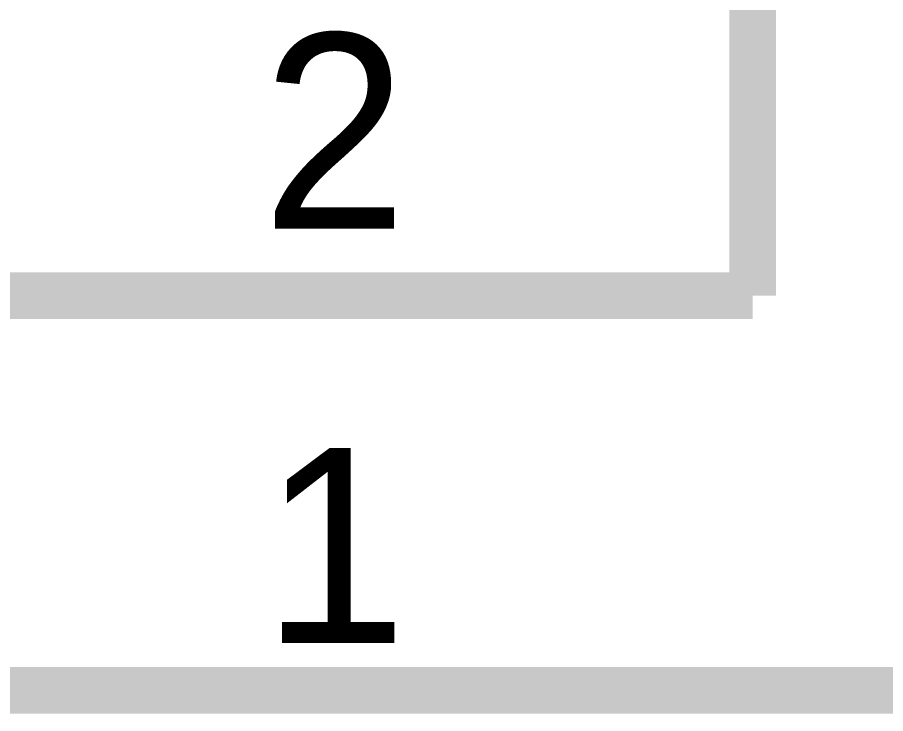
# Model space of a CAD drawing. Header units: inches. Extents: x 0 to 16.9, y 0 to 11.7.
# Drawn here: x 1.1355 to 1.3553, y 1.9145 to 2.0908 of the extents above; entities that cross this region are included whole.
import ezdxf

# ---------------------------------------------------------------- set-up
doc = ezdxf.new("R2010")
doc.units = ezdxf.units.IN
doc.header["$MEASUREMENT"] = 0
doc.layers.add('Sheet', color=255, linetype='Continuous')

msp = doc.modelspace()

# ---------------------------------------------------------------- linework, layer by layer
at = {"layer": 'Sheet'}
for points in [[(1.32163, 2.02033, 0.0118, 0.0118, 0), (1.32163, 2.12027, 0.0118, 0.0118, 0), (1.32163, 2.42046, 0.0118, 0.0118, 0)], [(1.12142, 2.02033, 0.0118, 0.0118, 0), (1.32163, 2.02033, 0.0118, 0.0118, 0)], [(1.12142, 1.92039, 0.0118, 0.0118, 0), (1.32163, 1.92039, 0.0118, 0.0118, 0)], [(2.62127, 1.92039, 0.0118, 0.0118, 0), (1.8212, 1.92039, 0.0118, 0.0118, 0), (1.32163, 1.92039, 0.0118, 0.0118, 0)]]:
    msp.add_lwpolyline(points, format="xyseb", dxfattribs=at)

# ---------------------------------------------------------------- texts
for s, p in [('2', (1.19741, 2.03731)), ('1', (1.19741, 1.93236))]:
    msp.add_text(s, height=0.04939, dxfattribs=at).set_placement(p)

doc.saveas('drawing.dxf')
